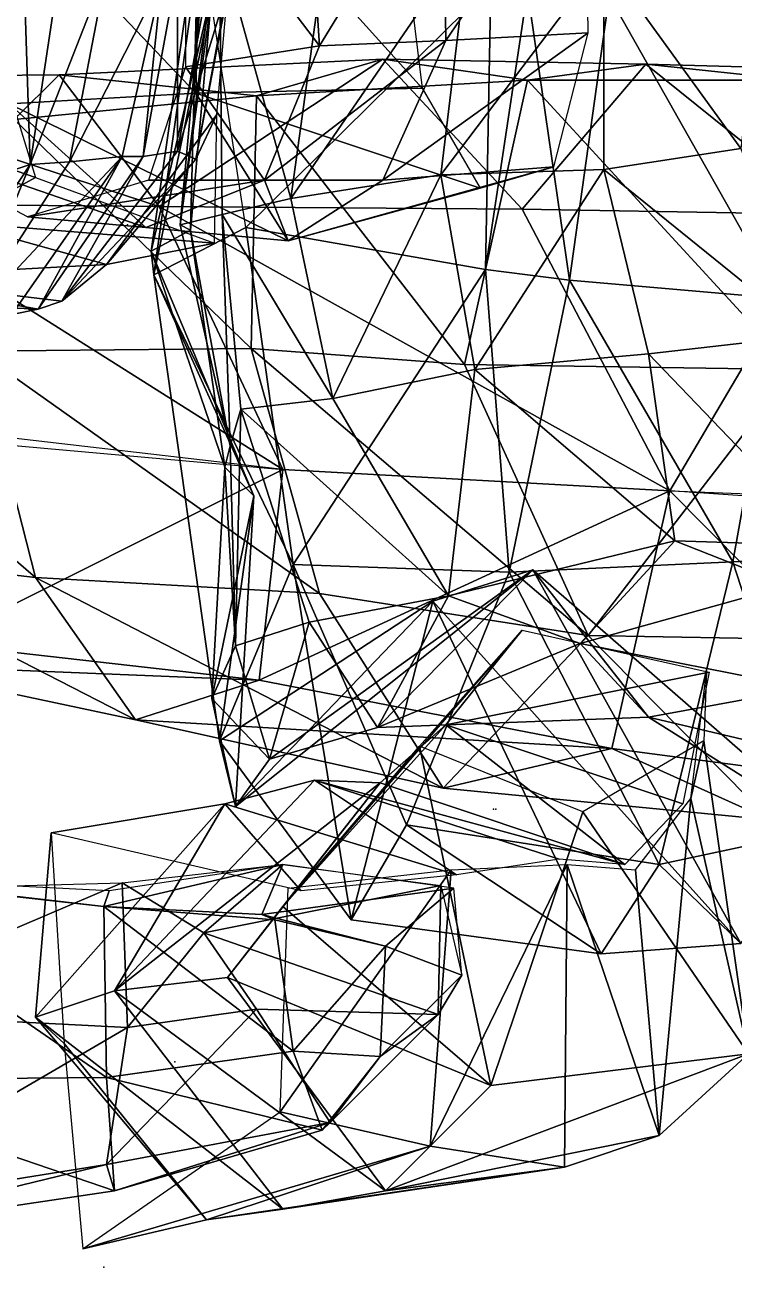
# Model space of a CAD drawing. Extents: x 4.9 to 9.1, y -6.1 to 13.5.
# Drawn here: x 6.965 to 7.414, y -3.695 to -2.908 of the extents above; entities that cross this region are included whole.
import ezdxf

# ---------------------------------------------------------------- set-up
doc = ezdxf.new("R2010")
doc.units = 0
doc.layers.get('0').update_dxf_attribs({"linetype": 'CONTINUOUS'})

msp = doc.modelspace()

# ---------------------------------------------------------------- linework, layer by layer
at = {"color": 0}
for p in [(7.02986, -3.03453, -1.07333), (7.26153, -3.40453, -1.41167), (7.26319, -3.40453, -1.41167), (7.05153, -3.46619, -2.43167), (7.05986, -3.56453, -2.36), (7.05986, -3.56453, -2.36), (7.05986, -3.56453, -2.36), (7.05986, -3.56453, -2.36), (7.01486, -3.69453, -2.34)]:
    msp.add_point(p, dxfattribs=at)
for points in [[(7.07653, -2.79286, -1.325), (7.19653, -2.78619, -1.38167), (7.21653, -2.94786, -1.36667)], [(7.31986, -2.78786, -1.175), (7.22986, -2.79286, -1.10333), (7.23153, -2.91786, -1.09667)], [(7.23153, -2.91786, -1.09667), (7.32153, -2.91286, -1.17333), (7.31986, -2.78786, -1.175)], [(6.93819, -2.80953, -1.24333), (7.07653, -2.79286, -1.325), (7.07319, -2.95119, -1.31)], [(7.06653, -2.80953, -0.92667), (7.15153, -2.92119, -0.985), (7.14319, -2.79619, -0.98167)], [(7.21653, -2.94786, -1.36667), (7.07319, -2.95119, -1.31), (7.07653, -2.79286, -1.325)], [(7.22986, -2.79286, -1.10333), (7.14319, -2.79619, -0.98167), (7.15153, -2.92119, -0.985)], [(7.15153, -2.92119, -0.985), (7.23153, -2.91786, -1.09667), (7.22986, -2.79286, -1.10333)], [(7.07319, -2.95119, -1.31), (6.95486, -2.95786, -1.23333), (6.93819, -2.80953, -1.24333)], [(7.15153, -2.92119, -0.985), (7.06653, -2.80953, -0.92667), (7.06653, -2.93453, -0.93667)], [(6.96819, -2.99619, -0.75833), (6.96319, -2.83953, -0.65667), (6.92819, -3.00953, -0.685)], [(6.96319, -2.83953, -0.65667), (6.96819, -2.99619, -0.75833), (6.98819, -2.86286, -0.72167)], [(7.06986, -3.03786, -1.53833), (7.04486, -3.05119, -1.46167), (7.07486, -2.84286, -1.48667)], [(7.08819, -2.86619, -1.455), (7.07486, -2.84286, -1.48667), (7.04486, -3.05119, -1.46167)], [(7.07486, -2.84286, -1.48667), (7.08653, -2.85286, -1.55), (7.06986, -3.03786, -1.53833)], [(7.07653, -2.85119, -1.35833), (7.08819, -2.86619, -1.455), (7.04653, -3.06619, -1.4)], [(7.04653, -3.06619, -1.4), (7.10486, -3.03619, -1.21667), (7.07653, -2.85119, -1.35833)], [(7.08819, -2.85453, -1.73833), (7.06319, -3.03453, -1.615), (7.07986, -2.85119, -1.62)], [(7.08653, -2.85286, -1.55), (7.07986, -2.85119, -1.62), (7.06319, -3.03453, -1.615)], [(7.06319, -3.03453, -1.615), (7.06986, -3.03786, -1.53833), (7.08653, -2.85286, -1.55)], [(7.06319, -3.03453, -1.615), (7.08819, -2.85453, -1.73833), (7.08986, -3.02786, -1.73)], [(7.08819, -2.85453, -1.73833), (7.15653, -2.84953, -1.90333), (7.13319, -3.01786, -1.895)], [(7.13319, -3.01786, -1.895), (7.08986, -3.02786, -1.73), (7.08819, -2.85453, -1.73833)], [(7.24653, -2.85286, -2.03167), (7.13319, -3.01786, -1.895), (7.15653, -2.84953, -1.90333)], [(7.13319, -3.01786, -1.895), (7.24653, -2.85286, -2.03167), (7.22819, -3.00286, -2.045)], [(7.33153, -2.86619, -2.14167), (7.22819, -3.00286, -2.045), (7.24653, -2.85286, -2.03167)], [(7.33153, -2.86619, -2.14167), (7.43486, -2.84786, -2.25333), (7.41819, -2.98619, -2.26667)], [(7.01653, -2.87286, -0.77333), (6.98819, -2.86286, -0.72167), (6.96819, -2.99619, -0.75833)], [(7.04486, -3.05119, -1.46167), (7.04653, -3.06619, -1.4), (7.08819, -2.86619, -1.455)], [(7.22819, -3.00286, -2.045), (7.33153, -2.86619, -2.14167), (7.33153, -2.99953, -2.15)], [(7.41819, -2.98619, -2.26667), (7.33153, -2.99953, -2.15), (7.33153, -2.86619, -2.14167)], [(6.96819, -2.99619, -0.75833), (6.99319, -2.99453, -0.80667), (7.01653, -2.87286, -0.77333)], [(7.05153, -2.87953, -0.83333), (7.01653, -2.87286, -0.77333), (6.99319, -2.99453, -0.80667)], [(7.06153, -2.98786, -0.88833), (7.06153, -2.87286, -0.85), (7.03986, -2.99119, -0.86167)], [(7.05153, -2.87953, -0.83333), (7.03986, -2.99119, -0.86167), (7.06153, -2.87286, -0.85)], [(7.06153, -2.87286, -0.85), (7.06153, -2.98786, -0.88833), (7.08153, -2.87619, -0.865)], [(7.09319, -2.88453, -0.885), (7.08153, -2.87619, -0.865), (7.06153, -2.98786, -0.88833)], [(6.99319, -2.99453, -0.80667), (7.02653, -2.99119, -0.85), (7.05153, -2.87953, -0.83333)], [(7.03986, -2.99119, -0.86167), (7.05153, -2.87953, -0.83333), (7.02653, -2.99119, -0.85)], [(7.06153, -2.98786, -0.88833), (7.07319, -2.99286, -0.92), (7.09319, -2.88453, -0.885)], [(7.09319, -2.88786, -0.88833), (7.09319, -2.88453, -0.885), (7.07319, -2.99286, -0.92)], [(7.25653, -3.06286, -1.17333), (7.25986, -2.88286, -1.165), (7.10486, -3.03619, -1.21667)], [(7.25986, -2.88286, -1.165), (7.25653, -3.06286, -1.17333), (7.28319, -2.88619, -1.16667)], [(7.30986, -3.06953, -1.17333), (7.28319, -2.88619, -1.16667), (7.25653, -3.06286, -1.17333)], [(7.28319, -2.88619, -1.16667), (7.30986, -3.06953, -1.17333), (7.33486, -2.88953, -1.18)], [(7.33486, -2.88953, -1.18), (7.44319, -3.08119, -1.225), (7.44486, -2.88286, -1.20833)], [(7.07319, -2.99286, -0.92), (7.08653, -2.96453, -0.96167), (7.09319, -2.88786, -0.88833)], [(7.44319, -3.08119, -1.225), (7.33486, -2.88953, -1.18), (7.30986, -3.06953, -1.17333)], [(6.87986, -2.97286, -1.30167), (6.94486, -2.91786, -1.295), (6.97153, -3.00453, -1.23)], [(7.23153, -2.91786, -1.09667), (7.15153, -2.92119, -0.985), (7.11653, -3.00619, -1.04833)], [(7.11653, -3.00619, -1.04833), (7.19153, -3.00619, -1.12167), (7.23153, -2.91786, -1.09667)], [(7.32153, -2.91286, -1.17333), (7.23153, -2.91786, -1.09667), (7.19153, -3.00619, -1.12167)], [(7.19153, -3.00619, -1.12167), (7.29986, -2.99786, -1.22667), (7.32153, -2.91286, -1.17333)], [(7.06653, -2.93453, -0.93667), (7.11653, -3.00619, -1.04833), (7.15153, -2.92119, -0.985)], [(6.98653, -2.93953, -2.43667), (7.19153, -2.92953, -2.50833), (7.11153, -2.95286, -2.68833)], [(7.19153, -2.92953, -2.50833), (6.98653, -2.93953, -2.43667), (7.04986, -3.02286, -2.29833)], [(7.04986, -3.02286, -2.29833), (7.27986, -3.02453, -2.39), (7.19153, -2.92953, -2.50833)], [(7.28319, -2.94286, -2.755), (7.11153, -2.95286, -2.68833), (7.19153, -2.92953, -2.50833)], [(7.19153, -2.92953, -2.50833), (7.35819, -2.93286, -2.57667), (7.28319, -2.94286, -2.755)], [(7.35819, -2.93286, -2.57667), (7.19153, -2.92953, -2.50833), (7.27986, -3.02453, -2.39)], [(7.27986, -3.02453, -2.39), (7.47653, -3.02786, -2.46667), (7.35819, -2.93286, -2.57667)], [(7.45319, -2.94286, -2.81833), (7.28319, -2.94286, -2.755), (7.35819, -2.93286, -2.57667)], [(7.35819, -2.93286, -2.57667), (7.54319, -2.93786, -2.65333), (7.45319, -2.94286, -2.81833)], [(7.54319, -2.93786, -2.65333), (7.35819, -2.93286, -2.57667), (7.47653, -3.02786, -2.46667)], [(6.79986, -2.94119, -2.36), (6.98653, -2.93953, -2.43667), (6.95819, -2.96786, -2.60667)], [(6.79986, -2.94119, -2.36), (7.04986, -3.02286, -2.29833), (6.98653, -2.93953, -2.43667)], [(7.04986, -3.02286, -2.29833), (6.79986, -2.94119, -2.36), (6.86153, -3.02119, -2.225)], [(7.11153, -2.95286, -2.68833), (6.95819, -2.96786, -2.60667), (6.98653, -2.93953, -2.43667)], [(7.11653, -3.00619, -1.04833), (7.06653, -2.93453, -0.93667), (7.04319, -3.00619, -0.99667)], [(7.07319, -2.95119, -1.31), (7.21653, -2.94786, -1.36667), (7.25319, -3.01119, -1.29667)], [(7.11153, -2.95286, -2.68833), (7.28319, -2.94286, -2.755), (7.24319, -3.12286, -2.88833)], [(7.45153, -3.12619, -2.99833), (7.24319, -3.12286, -2.88833), (7.28319, -2.94286, -2.755)], [(7.28319, -2.94286, -2.755), (7.45319, -2.94286, -2.81833), (7.45153, -3.12619, -2.99833)], [(6.86319, -2.97453, -1.13), (6.95486, -2.95786, -1.23333), (7.04153, -3.03619, -1.13333)], [(6.95486, -2.95786, -1.23333), (7.07319, -2.95119, -1.31), (7.13153, -3.04453, -1.20333)], [(7.13153, -3.04453, -1.20333), (7.04153, -3.03619, -1.13333), (6.95486, -2.95786, -1.23333)], [(6.95819, -2.96786, -2.60667), (7.11153, -2.95286, -2.68833), (7.10819, -3.11286, -2.815)], [(7.25319, -3.01119, -1.29667), (7.13153, -3.04453, -1.20333), (7.07319, -2.95119, -1.31)], [(7.24319, -3.12286, -2.88833), (7.10819, -3.11286, -2.815), (7.11153, -2.95286, -2.68833)], [(7.01653, -3.05953, -1.01), (7.08486, -3.04619, -1.09833), (7.08653, -2.96453, -0.96167)], [(7.08653, -2.96453, -0.96167), (7.07319, -2.99286, -0.92), (7.01653, -3.05953, -1.01)], [(6.97153, -3.00453, -1.23), (6.91986, -3.03286, -1.21), (6.87986, -2.97286, -1.30167)], [(7.10819, -3.11286, -2.815), (6.93486, -3.11453, -2.72), (6.95819, -2.96786, -2.60667)], [(7.04153, -3.03619, -1.13333), (6.96653, -3.02953, -1.07167), (6.86319, -2.97453, -1.13)], [(7.07319, -2.99286, -0.92), (7.06153, -2.98786, -0.88833), (6.98819, -3.08286, -0.96833)], [(7.03986, -2.99119, -0.86167), (6.98819, -3.08286, -0.96833), (7.06153, -2.98786, -0.88833)], [(7.33153, -2.99953, -2.15), (7.41819, -2.98619, -2.26667), (7.46153, -3.10453, -2.23667)], [(6.92653, -3.09786, -0.88), (6.96819, -2.99619, -0.75833), (6.88986, -3.11453, -0.83833)], [(6.92819, -3.00953, -0.685), (6.88986, -3.11453, -0.83833), (6.96819, -2.99619, -0.75833)], [(6.92653, -3.09786, -0.88), (6.95653, -3.09119, -0.92667), (7.02653, -2.99119, -0.85)], [(7.02653, -2.99119, -0.85), (6.99319, -2.99453, -0.80667), (6.92653, -3.09786, -0.88)], [(6.96819, -2.99619, -0.75833), (6.92653, -3.09786, -0.88), (6.99319, -2.99453, -0.80667)], [(6.97319, -3.08786, -0.945), (7.02653, -2.99119, -0.85), (6.95653, -3.09119, -0.92667)], [(6.98819, -3.08286, -0.96833), (7.03986, -2.99119, -0.86167), (6.97319, -3.08786, -0.945)], [(7.02653, -2.99119, -0.85), (6.97319, -3.08786, -0.945), (7.03986, -2.99119, -0.86167)], [(6.98819, -3.08286, -0.96833), (7.01653, -3.05953, -1.01), (7.07319, -2.99286, -0.92)], [(6.91986, -3.03286, -1.21), (6.97153, -3.00453, -1.23), (7.08486, -3.04619, -1.09833)], [(7.29986, -2.99786, -1.22667), (7.19153, -3.00619, -1.12167), (7.13153, -3.04453, -1.20333)], [(7.13153, -3.04453, -1.20333), (7.25319, -3.01119, -1.29667), (7.29986, -2.99786, -1.22667)], [(7.22819, -3.00286, -2.045), (7.15986, -3.14453, -1.88833), (7.13319, -3.01786, -1.895)], [(7.15986, -3.14453, -1.88833), (7.22819, -3.00286, -2.045), (7.24986, -3.12619, -2.035)], [(7.33153, -2.99953, -2.15), (7.24986, -3.12619, -2.035), (7.22819, -3.00286, -2.045)], [(7.24986, -3.12619, -2.035), (7.33153, -2.99953, -2.15), (7.35986, -3.11619, -2.13667)], [(7.46153, -3.10453, -2.23667), (7.35986, -3.11619, -2.13667), (7.33153, -2.99953, -2.15)], [(7.11653, -3.00619, -1.04833), (7.04319, -3.00619, -0.99667), (6.96653, -3.02953, -1.07167)], [(6.96653, -3.02953, -1.07167), (7.04153, -3.03619, -1.13333), (7.11653, -3.00619, -1.04833)], [(7.13153, -3.04453, -1.20333), (7.11653, -3.00619, -1.04833), (7.04153, -3.03619, -1.13333)], [(7.11653, -3.00619, -1.04833), (7.13153, -3.04453, -1.20333), (7.19153, -3.00619, -1.12167)], [(7.08986, -3.02786, -1.73), (7.13319, -3.01786, -1.895), (7.15986, -3.14453, -1.88833)], [(6.86153, -3.02119, -2.225), (7.12819, -3.18953, -2.265), (7.04986, -3.02286, -2.29833)], [(7.12819, -3.18953, -2.265), (6.86153, -3.02119, -2.225), (6.92486, -3.17119, -2.20167)], [(7.04986, -3.02286, -2.29833), (7.37319, -3.20286, -2.34333), (7.27986, -3.02453, -2.39)], [(7.37319, -3.20286, -2.34333), (7.04986, -3.02286, -2.29833), (7.12819, -3.18953, -2.265)], [(7.08986, -3.02786, -1.73), (7.09486, -3.17453, -1.61667), (7.06319, -3.03453, -1.615)], [(7.15986, -3.14453, -1.88833), (7.10153, -3.15119, -1.725), (7.08986, -3.02786, -1.73)], [(7.09486, -3.17453, -1.61667), (7.08986, -3.02786, -1.73), (7.10153, -3.15119, -1.725)], [(7.47653, -3.02786, -2.46667), (7.27986, -3.02453, -2.39), (7.37319, -3.20286, -2.34333)], [(7.37319, -3.20286, -2.34333), (7.58986, -3.21119, -2.44833), (7.47653, -3.02786, -2.46667)], [(6.86319, -3.06786, -1.17833), (6.91986, -3.03286, -1.21), (7.01653, -3.05953, -1.01)], [(7.08486, -3.04619, -1.09833), (7.01653, -3.05953, -1.01), (6.91986, -3.03286, -1.21)], [(7.10486, -3.03619, -1.21667), (7.04653, -3.06619, -1.4), (7.13486, -3.24953, -1.26333)], [(7.06986, -3.03786, -1.53833), (7.06319, -3.03453, -1.615), (7.09486, -3.17453, -1.61667)], [(7.10486, -3.03619, -1.21667), (7.13486, -3.24953, -1.26333), (7.25653, -3.06286, -1.17333)], [(7.04486, -3.05119, -1.46167), (7.06986, -3.03786, -1.53833), (7.09153, -3.18786, -1.535)], [(7.09486, -3.17453, -1.61667), (7.09153, -3.18786, -1.535), (7.06986, -3.03786, -1.53833)], [(7.09153, -3.18786, -1.535), (7.10986, -3.20619, -1.43833), (7.04486, -3.05119, -1.46167)], [(7.04653, -3.06619, -1.4), (7.04486, -3.05119, -1.46167), (7.10986, -3.20619, -1.43833)], [(7.01653, -3.05953, -1.01), (6.98819, -3.08286, -0.96833), (6.86319, -3.06786, -1.17833)], [(6.86319, -3.06786, -1.17833), (6.97319, -3.08786, -0.945), (6.83153, -3.08119, -1.15833)], [(6.97319, -3.08786, -0.945), (6.86319, -3.06786, -1.17833), (6.98819, -3.08286, -0.96833)], [(7.04653, -3.06619, -1.4), (7.10986, -3.20619, -1.43833), (7.08819, -3.36119, -1.44)], [(7.08819, -3.36119, -1.44), (7.13486, -3.24953, -1.26333), (7.04653, -3.06619, -1.4)], [(7.27153, -3.25453, -1.22), (7.25653, -3.06286, -1.17333), (7.13486, -3.24953, -1.26333)], [(7.25653, -3.06286, -1.17333), (7.27153, -3.25453, -1.22), (7.30986, -3.06953, -1.17333)], [(7.41319, -3.24786, -1.235), (7.30986, -3.06953, -1.17333), (7.27153, -3.25453, -1.22)], [(7.30986, -3.06953, -1.17333), (7.41319, -3.24786, -1.235), (7.44319, -3.08119, -1.225)], [(6.95653, -3.09119, -0.92667), (6.83153, -3.08119, -1.15833), (6.97319, -3.08786, -0.945)], [(7.51153, -3.24286, -1.30333), (7.44319, -3.08119, -1.225), (7.41319, -3.24786, -1.235)], [(7.46153, -3.10453, -2.23667), (7.47653, -3.23786, -2.065), (7.35986, -3.11619, -2.13667)], [(6.80319, -3.11286, -2.61333), (6.93486, -3.11453, -2.72), (6.97153, -3.25786, -2.675)], [(6.97153, -3.25786, -2.675), (6.82653, -3.24119, -2.58), (6.80319, -3.11286, -2.61333)], [(6.93486, -3.11453, -2.72), (7.10819, -3.11286, -2.815), (7.15153, -3.26786, -2.77667)], [(7.15153, -3.26786, -2.77667), (6.97153, -3.25786, -2.675), (6.93486, -3.11453, -2.72)], [(7.10819, -3.11286, -2.815), (7.24319, -3.12286, -2.88833), (7.32153, -3.29453, -2.88167)], [(7.32153, -3.29453, -2.88167), (7.15153, -3.26786, -2.77667), (7.10819, -3.11286, -2.815)], [(7.45153, -3.12619, -2.99833), (7.32153, -3.29453, -2.88167), (7.24319, -3.12286, -2.88833)], [(7.35986, -3.11619, -2.13667), (7.37653, -3.23453, -1.95667), (7.24986, -3.12619, -2.035)], [(7.37653, -3.23453, -1.95667), (7.35986, -3.11619, -2.13667), (7.47653, -3.23786, -2.065)], [(7.24986, -3.12619, -2.035), (7.23319, -3.26953, -1.85667), (7.15986, -3.14453, -1.88833)], [(7.23319, -3.26953, -1.85667), (7.24986, -3.12619, -2.035), (7.37653, -3.23453, -1.95667)], [(7.32153, -3.29453, -2.88167), (7.45153, -3.12619, -2.99833), (7.51153, -3.29786, -2.98)], [(7.10153, -3.15119, -1.725), (7.15986, -3.14453, -1.88833), (7.23319, -3.26953, -1.85667)], [(7.10153, -3.15119, -1.725), (7.09819, -3.30119, -1.61833), (7.09486, -3.17453, -1.61667)], [(7.09819, -3.30119, -1.61833), (7.10153, -3.15119, -1.725), (7.14486, -3.28619, -1.71667)], [(7.23319, -3.26953, -1.85667), (7.14486, -3.28619, -1.71667), (7.10153, -3.15119, -1.725)], [(7.12819, -3.18953, -2.265), (6.92819, -3.16619, -2.19667), (6.90819, -3.29953, -2.285)], [(7.09153, -3.18786, -1.535), (7.09486, -3.17453, -1.61667), (7.09819, -3.30119, -1.61833)], [(6.90819, -3.29953, -2.285), (7.11319, -3.32286, -2.38667), (7.12819, -3.18953, -2.265)], [(7.09819, -3.30119, -1.61833), (7.08319, -3.33453, -1.53667), (7.09153, -3.18786, -1.535)], [(7.10986, -3.20619, -1.43833), (7.09153, -3.18786, -1.535), (7.08319, -3.33453, -1.53667)], [(7.37319, -3.20286, -2.34333), (7.12819, -3.18953, -2.265), (7.11319, -3.32286, -2.38667)], [(7.10986, -3.20619, -1.43833), (7.08319, -3.33453, -1.53667), (7.09819, -3.40286, -1.54833)], [(7.09819, -3.40286, -1.54833), (7.08819, -3.36119, -1.44), (7.10986, -3.20619, -1.43833)], [(7.11319, -3.32286, -2.38667), (7.33653, -3.36619, -2.48167), (7.37319, -3.20286, -2.34333)], [(7.56486, -3.39619, -2.57667), (7.37319, -3.20286, -2.34333), (7.33653, -3.36619, -2.48167)], [(7.37319, -3.20286, -2.34333), (7.56486, -3.39619, -2.57667), (7.59153, -3.21786, -2.44167)], [(7.37653, -3.23453, -1.95667), (7.31653, -3.29953, -1.80167), (7.23319, -3.26953, -1.85667)], [(7.31653, -3.29953, -1.80167), (7.37653, -3.23453, -1.95667), (7.44819, -3.26286, -1.92)], [(7.47653, -3.23786, -2.065), (7.44819, -3.26286, -1.92), (7.37653, -3.23453, -1.95667)], [(6.82653, -3.24119, -2.58), (6.97153, -3.25786, -2.675), (7.03486, -3.34786, -2.545)], [(7.03486, -3.34786, -2.545), (6.86986, -3.31286, -2.45), (6.82653, -3.24119, -2.58)], [(7.27153, -3.25453, -1.22), (7.36653, -3.43953, -1.29833), (7.41319, -3.24786, -1.235)], [(7.46819, -3.41786, -1.34167), (7.41319, -3.24786, -1.235), (7.36653, -3.43953, -1.29833)], [(7.41319, -3.24786, -1.235), (7.46819, -3.41786, -1.34167), (7.51153, -3.24286, -1.30333)], [(7.13486, -3.24953, -1.26333), (7.08819, -3.36119, -1.44), (7.17153, -3.47453, -1.37667)], [(7.09819, -3.40286, -1.54833), (7.11986, -3.37286, -1.625), (7.28653, -3.25286, -1.5)], [(7.28653, -3.25286, -1.5), (7.22319, -3.27286, -1.41333), (7.09819, -3.40286, -1.54833)], [(7.18819, -3.35286, -1.705), (7.28653, -3.25286, -1.5), (7.11986, -3.37286, -1.625)], [(7.13486, -3.24953, -1.26333), (7.20653, -3.41453, -1.31833), (7.27153, -3.25453, -1.22)], [(7.13486, -3.24953, -1.26333), (7.17153, -3.47453, -1.37667), (7.20653, -3.41453, -1.31833)], [(7.28653, -3.25286, -1.5), (7.18819, -3.35286, -1.705), (7.35986, -3.34619, -1.62333)], [(7.36653, -3.43953, -1.29833), (7.27153, -3.25453, -1.22), (7.20653, -3.41453, -1.31833)], [(7.22319, -3.27286, -1.41333), (7.28653, -3.25286, -1.5), (7.41819, -3.48953, -1.40667)], [(7.28653, -3.25286, -1.5), (7.35986, -3.34619, -1.62333), (7.48153, -3.42286, -1.55333)], [(7.48153, -3.42286, -1.55333), (7.41819, -3.48953, -1.40667), (7.28653, -3.25286, -1.5)], [(6.97153, -3.25786, -2.675), (7.15153, -3.26786, -2.77667), (7.22986, -3.39119, -2.66)], [(7.22986, -3.39119, -2.66), (7.03486, -3.34786, -2.545), (6.97153, -3.25786, -2.675)], [(7.44819, -3.26286, -1.92), (7.45986, -3.32786, -1.74833), (7.31653, -3.29953, -1.80167)], [(7.23319, -3.26953, -1.85667), (7.18819, -3.35286, -1.705), (7.14486, -3.28619, -1.71667)], [(7.32153, -3.29453, -2.88167), (7.22986, -3.39119, -2.66), (7.15153, -3.26786, -2.77667)], [(7.18819, -3.35286, -1.705), (7.23319, -3.26953, -1.85667), (7.31653, -3.29953, -1.80167)], [(7.08819, -3.36119, -1.44), (7.09819, -3.40286, -1.54833), (7.22319, -3.27286, -1.41333)], [(7.22319, -3.27286, -1.41333), (7.17153, -3.47453, -1.37667), (7.08819, -3.36119, -1.44)], [(7.17153, -3.47453, -1.37667), (7.22319, -3.27286, -1.41333), (7.32986, -3.49619, -1.35)], [(7.41819, -3.48953, -1.40667), (7.32986, -3.49619, -1.35), (7.22319, -3.27286, -1.41333)], [(7.14486, -3.28619, -1.71667), (7.11986, -3.37286, -1.625), (7.09819, -3.30119, -1.61833)], [(7.11986, -3.37286, -1.625), (7.14486, -3.28619, -1.71667), (7.18819, -3.35286, -1.705)], [(7.12819, -3.46619, -1.435), (7.21486, -3.36453, -1.35833), (7.27986, -3.29119, -1.45833)], [(7.27986, -3.29119, -1.45833), (7.23153, -3.35119, -1.57667), (7.12819, -3.46619, -1.435)], [(7.22986, -3.39119, -2.66), (7.32153, -3.29453, -2.88167), (7.43653, -3.41119, -2.76833)], [(7.23153, -3.35119, -1.57667), (7.27986, -3.29119, -1.45833), (7.39819, -3.31786, -1.46167)], [(7.51153, -3.29786, -2.98), (7.43653, -3.41119, -2.76833), (7.32153, -3.29453, -2.88167)], [(7.11319, -3.32286, -2.38667), (6.90819, -3.29953, -2.285), (6.86986, -3.31286, -2.45)], [(7.08319, -3.33453, -1.53667), (7.09819, -3.30119, -1.61833), (7.11986, -3.37286, -1.625)], [(7.31653, -3.29953, -1.80167), (7.35986, -3.34619, -1.62333), (7.18819, -3.35286, -1.705)], [(7.35986, -3.34619, -1.62333), (7.31653, -3.29953, -1.80167), (7.45986, -3.32786, -1.74833)], [(6.86986, -3.31286, -2.45), (7.03486, -3.34786, -2.545), (7.11319, -3.32286, -2.38667)], [(7.39819, -3.31786, -1.46167), (7.38153, -3.40119, -1.58833), (7.23153, -3.35119, -1.57667)], [(7.38653, -3.39786, -1.59167), (7.39653, -3.31786, -1.47167), (7.39486, -3.36119, -1.34833)], [(7.33653, -3.36619, -2.48167), (7.11319, -3.32286, -2.38667), (7.03486, -3.34786, -2.545)], [(7.11986, -3.37286, -1.625), (7.09819, -3.40286, -1.54833), (7.08319, -3.33453, -1.53667)], [(7.35986, -3.34619, -1.62333), (7.45986, -3.32786, -1.74833), (7.57819, -3.39786, -1.7)], [(7.03486, -3.34786, -2.545), (7.22986, -3.39119, -2.66), (7.33653, -3.36619, -2.48167)], [(7.18986, -3.38786, -1.69667), (7.12819, -3.46619, -1.435), (7.23153, -3.35119, -1.57667)], [(7.23153, -3.35119, -1.57667), (7.34486, -3.43953, -1.71), (7.18986, -3.38786, -1.69667)], [(7.34486, -3.43953, -1.71), (7.23153, -3.35119, -1.57667), (7.38153, -3.40119, -1.58833)], [(7.57819, -3.39786, -1.7), (7.48153, -3.42286, -1.55333), (7.35986, -3.34619, -1.62333)], [(7.21486, -3.36453, -1.35833), (7.12819, -3.46619, -1.435), (7.25986, -3.57953, -1.37)], [(7.25986, -3.57953, -1.37), (7.31819, -3.40619, -1.30167), (7.21486, -3.36453, -1.35833)], [(7.43653, -3.41119, -2.76833), (7.33653, -3.36619, -2.48167), (7.22986, -3.39119, -2.66)], [(7.42319, -3.55953, -1.44167), (7.39486, -3.36119, -1.34833), (7.31819, -3.40619, -1.30167)], [(7.33653, -3.36619, -2.48167), (7.43653, -3.41119, -2.76833), (7.56486, -3.39619, -2.57667)], [(7.39486, -3.36119, -1.34833), (7.42319, -3.55953, -1.44167), (7.38653, -3.39786, -1.59167)], [(7.18986, -3.38786, -1.69667), (7.14819, -3.38619, -1.91333), (7.02153, -3.51953, -1.86)], [(7.09153, -3.40119, -2.14667), (7.02153, -3.51953, -1.86), (7.14819, -3.38619, -1.91333)], [(7.02153, -3.51953, -1.86), (7.09319, -3.51119, -1.605), (7.18986, -3.38786, -1.69667)], [(7.14819, -3.38619, -1.91333), (7.23819, -3.44619, -2.17833), (7.09153, -3.40119, -2.14667)], [(7.12819, -3.46619, -1.435), (7.18986, -3.38786, -1.69667), (7.09319, -3.51119, -1.605)], [(7.14819, -3.38619, -1.91333), (7.18986, -3.38786, -1.69667), (7.34486, -3.43953, -1.71)], [(7.34486, -3.43953, -1.71), (7.30319, -3.43619, -1.96333), (7.14819, -3.38619, -1.91333)], [(7.23819, -3.44619, -2.17833), (7.14819, -3.38619, -1.91333), (7.30319, -3.43619, -1.96333)], [(7.38653, -3.39786, -1.59167), (7.36653, -3.61119, -1.67833), (7.35153, -3.44286, -1.70333)], [(7.36653, -3.61119, -1.67833), (7.38653, -3.39786, -1.59167), (7.42319, -3.55953, -1.44167)], [(7.02153, -3.51953, -1.86), (7.09153, -3.40119, -2.14667), (6.97153, -3.53619, -2.10667)], [(6.98153, -3.41953, -2.40667), (6.97153, -3.53619, -2.10667), (7.09153, -3.40119, -2.14667)], [(7.09153, -3.40119, -2.14667), (7.13986, -3.45619, -2.42167), (6.98153, -3.41953, -2.40667)], [(7.13986, -3.45619, -2.42167), (7.09153, -3.40119, -2.14667), (7.23819, -3.44619, -2.17833)], [(7.31819, -3.40619, -1.30167), (7.25986, -3.57953, -1.37), (7.42319, -3.55953, -1.44167)], [(6.97153, -3.53619, -2.10667), (6.98153, -3.41953, -2.40667), (6.98986, -3.55286, -2.26667)], [(7.32986, -3.49619, -1.35), (7.20653, -3.41453, -1.31833), (7.17153, -3.47453, -1.37667)], [(7.20653, -3.41453, -1.31833), (7.32986, -3.49619, -1.35), (7.36653, -3.43953, -1.29833)], [(7.36653, -3.43953, -1.29833), (7.41819, -3.48953, -1.40667), (7.46819, -3.41786, -1.34167)], [(7.01653, -3.57453, -2.23333), (6.82819, -3.44453, -2.315), (6.81653, -3.57619, -2.25167)], [(6.82819, -3.44453, -2.315), (7.01653, -3.57453, -2.23333), (7.01486, -3.46619, -2.29667)], [(7.01486, -3.46619, -2.29667), (6.84986, -3.44786, -2.455), (6.82819, -3.44453, -2.315)], [(7.01486, -3.46619, -2.29667), (7.11486, -3.47119, -2.29667), (7.12819, -3.43953, -2.40667)], [(7.12819, -3.43953, -2.40667), (7.01819, -3.45619, -2.42333), (7.01486, -3.46619, -2.29667)], [(7.02653, -3.45119, -2.42333), (7.12819, -3.43953, -2.42167), (7.07819, -3.48286, -2.43333)], [(7.22819, -3.45286, -2.415), (7.07819, -3.48286, -2.43333), (7.12819, -3.43953, -2.42167)], [(7.23653, -3.45453, -2.415), (7.12819, -3.43953, -2.40667), (7.11486, -3.47119, -2.29667)], [(7.12653, -3.59619, -2.41667), (7.23486, -3.44286, -2.17667), (7.22153, -3.61786, -2.16)], [(7.23486, -3.44286, -2.17667), (7.12653, -3.59619, -2.41667), (7.13153, -3.45453, -2.41833)], [(7.22153, -3.61786, -2.16), (7.30819, -3.43953, -1.96667), (7.30653, -3.63119, -1.93333)], [(7.30819, -3.43953, -1.96667), (7.22153, -3.61786, -2.16), (7.23486, -3.44286, -2.17667)], [(7.36653, -3.61119, -1.67833), (7.30653, -3.63119, -1.93333), (7.30819, -3.43953, -1.96667)], [(7.30819, -3.43953, -1.96667), (7.35153, -3.44286, -1.70333), (7.36653, -3.61119, -1.67833)], [(7.41819, -3.48953, -1.40667), (7.36653, -3.43953, -1.29833), (7.32986, -3.49619, -1.35)], [(6.83486, -3.53286, -2.53), (7.02653, -3.45119, -2.42333), (7.02986, -3.54286, -2.53167)], [(7.02653, -3.45119, -2.42333), (6.83486, -3.53286, -2.53), (6.84153, -3.45619, -2.45667)], [(6.84986, -3.44786, -2.455), (7.01486, -3.46619, -2.29667), (7.01819, -3.45619, -2.42333)], [(7.07819, -3.48286, -2.43333), (7.02986, -3.54286, -2.53167), (7.02653, -3.45119, -2.42333)], [(7.07819, -3.48286, -2.43333), (7.22819, -3.45286, -2.415), (7.22653, -3.53453, -2.44333)], [(7.24153, -3.50953, -2.39), (7.22653, -3.53453, -2.44333), (7.22819, -3.45286, -2.415)], [(7.11486, -3.47119, -2.29667), (7.19319, -3.49119, -2.315), (7.23653, -3.45453, -2.415)], [(7.24153, -3.50953, -2.39), (7.23653, -3.45453, -2.415), (7.19319, -3.49119, -2.315)], [(7.01486, -3.46619, -2.29667), (7.12319, -3.47453, -2.30167), (7.11486, -3.47119, -2.29667)], [(7.01486, -3.46619, -2.29667), (7.13486, -3.55786, -2.26833), (7.12319, -3.47453, -2.30167)], [(7.13486, -3.55786, -2.26833), (7.01486, -3.46619, -2.29667), (7.01653, -3.57453, -2.23333)], [(7.09319, -3.51119, -1.605), (7.25986, -3.57953, -1.37), (7.12819, -3.46619, -1.435)], [(7.19319, -3.49119, -2.315), (7.11486, -3.47119, -2.29667), (7.12319, -3.47453, -2.30167)], [(7.19319, -3.49119, -2.315), (7.12319, -3.47453, -2.30167), (7.13486, -3.55786, -2.26833)], [(7.02986, -3.54286, -2.53167), (7.07819, -3.48286, -2.43333), (7.11153, -3.53119, -2.49333)], [(7.22653, -3.53453, -2.44333), (7.11153, -3.53119, -2.49333), (7.07819, -3.48286, -2.43333)], [(7.13486, -3.55786, -2.26833), (7.18986, -3.56119, -2.32667), (7.19319, -3.49119, -2.315)], [(7.24153, -3.50953, -2.39), (7.19319, -3.49119, -2.315), (7.18986, -3.56119, -2.32667)], [(7.02153, -3.51953, -1.86), (7.19319, -3.64619, -1.61167), (7.09319, -3.51119, -1.605)], [(7.25986, -3.57953, -1.37), (7.09319, -3.51119, -1.605), (7.19319, -3.64619, -1.61167)], [(7.24153, -3.50953, -2.39), (7.18986, -3.56119, -2.32667), (7.22653, -3.53453, -2.44333)], [(6.97153, -3.53619, -2.10667), (7.12819, -3.65786, -1.88), (7.02153, -3.51953, -1.86)], [(7.19319, -3.64619, -1.61167), (7.02153, -3.51953, -1.86), (7.12819, -3.65786, -1.88)], [(7.01653, -3.62953, -2.46667), (7.11153, -3.53119, -2.49333), (7.15819, -3.60286, -2.46833)], [(7.11153, -3.53119, -2.49333), (7.01653, -3.62953, -2.46667), (7.02986, -3.54286, -2.53167)], [(7.22653, -3.53453, -2.44333), (7.15819, -3.60286, -2.46833), (7.11153, -3.53119, -2.49333)], [(7.02986, -3.54286, -2.53167), (6.82986, -3.65953, -2.48333), (6.83486, -3.53286, -2.53)], [(7.12819, -3.65786, -1.88), (6.97153, -3.53619, -2.10667), (7.07986, -3.66453, -2.11833)], [(6.98986, -3.55286, -2.26667), (7.07986, -3.66453, -2.11833), (6.97153, -3.53619, -2.10667)], [(7.15819, -3.60286, -2.46833), (7.22653, -3.53453, -2.44333), (7.18986, -3.56119, -2.32667)], [(6.82986, -3.65953, -2.48333), (7.02986, -3.54286, -2.53167), (7.01653, -3.62953, -2.46667)], [(7.07986, -3.66453, -2.11833), (6.98986, -3.55286, -2.26667), (7.00153, -3.68286, -2.37833)], [(7.01653, -3.57453, -2.23333), (7.15319, -3.60786, -2.34167), (7.13486, -3.55786, -2.26833)], [(7.18986, -3.56119, -2.32667), (7.13486, -3.55786, -2.26833), (7.15319, -3.60786, -2.34167)], [(7.18986, -3.56119, -2.32667), (7.15319, -3.60786, -2.34167), (7.15819, -3.60286, -2.46833)], [(7.19319, -3.64619, -1.61167), (7.42319, -3.55953, -1.44167), (7.25986, -3.57953, -1.37)], [(7.42319, -3.55953, -1.44167), (7.19319, -3.64619, -1.61167), (7.36653, -3.61119, -1.67833)], [(6.81653, -3.57619, -2.25167), (7.02153, -3.64619, -2.33333), (7.01653, -3.57453, -2.23333)], [(7.02153, -3.64619, -2.33333), (6.81653, -3.57619, -2.25167), (6.83153, -3.67453, -2.335)], [(7.15319, -3.60786, -2.34167), (7.01653, -3.57453, -2.23333), (7.02153, -3.64619, -2.33333)], [(7.22153, -3.61786, -2.16), (7.00153, -3.68286, -2.37833), (7.12653, -3.59619, -2.41667)], [(7.15819, -3.60286, -2.46833), (7.02153, -3.64619, -2.33333), (7.01653, -3.62953, -2.46667)], [(7.02153, -3.64619, -2.33333), (7.15819, -3.60286, -2.46833), (7.15319, -3.60786, -2.34167)], [(7.00153, -3.68286, -2.37833), (7.22153, -3.61786, -2.16), (7.07986, -3.66453, -2.11833)], [(7.30653, -3.63119, -1.93333), (7.07986, -3.66453, -2.11833), (7.22153, -3.61786, -2.16)], [(7.30653, -3.63119, -1.93333), (7.36653, -3.61119, -1.67833), (7.19319, -3.64619, -1.61167)], [(7.01653, -3.62953, -2.46667), (6.83153, -3.67453, -2.335), (6.82986, -3.65953, -2.48333)], [(6.83153, -3.67453, -2.335), (7.01653, -3.62953, -2.46667), (7.02153, -3.64619, -2.33333)], [(7.07986, -3.66453, -2.11833), (7.30653, -3.63119, -1.93333), (7.12819, -3.65786, -1.88)], [(7.19319, -3.64619, -1.61167), (7.12819, -3.65786, -1.88), (7.30653, -3.63119, -1.93333)]]:
    msp.add_3dface(points, dxfattribs=at)

doc.saveas('drawing.dxf')
